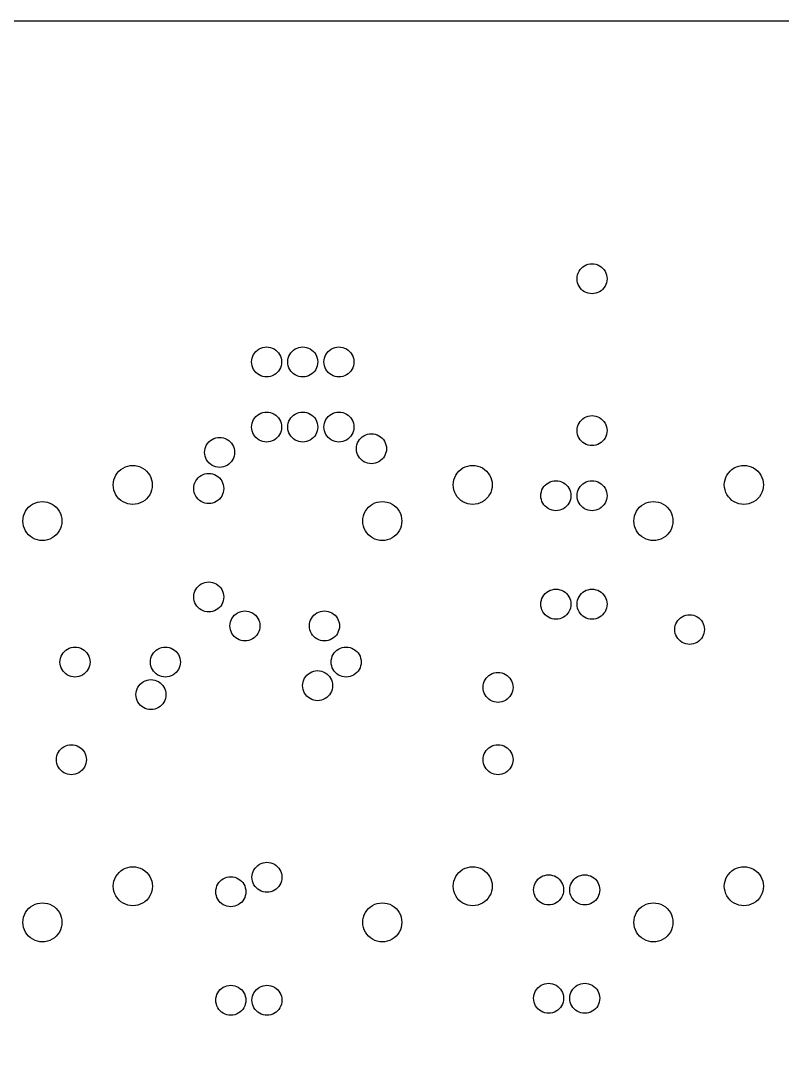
# Model space of a CAD drawing. Extents: x 2867 to 4104, y -2180 to -1756.
# Drawn here: x 3649.6 to 3801.3, y -1962.2 to -1755.8 of the extents above; entities that cross this region are included whole.
import ezdxf

# ---------------------------------------------------------------- set-up
doc = ezdxf.new("R2010")
doc.units = 0
doc.layers.get('0').update_dxf_attribs({"linetype": 'CONTINUOUS'})

msp = doc.modelspace()

# ---------------------------------------------------------------- linework, layer by layer
at = {"color": 7}
for points in [[(2867.184, -1755.8352), (4104.072, -1755.8352), (4104.072, -2179.9152), (2867.184, -2179.9152)], [(3766.356, -1807.2216)], [(3701.556, -1823.7816)], [(3708.756, -1823.7816)], [(3715.956, -1823.7816)], [(3701.556, -1836.7416)], [(3708.756, -1836.7416)], [(3715.956, -1836.7416)], [(3766.356, -1837.4616)], [(3722.436, -1841.0616)], [(3692.196, -1841.7816)], [(3675.8016, -1848.2688)], [(3690.036, -1848.9816)], [(3743.496, -1848.2616)], [(3797.496, -1848.2616)], [(3759.156, -1850.4216)], [(3766.356, -1850.4216)], [(3657.8016, -1855.4688)], [(3725.496, -1855.4616)], [(3779.496, -1855.4616)], [(3690.036, -1870.5816)], [(3759.156, -1872.0216)], [(3766.356, -1872.0216)], [(3697.236, -1876.3416)], [(3713.076, -1876.3416)], [(3785.76, -1877.0616)], [(3663.396, -1883.5416)], [(3681.396, -1883.5416)], [(3717.396, -1883.5416)], [(3711.708, -1888.2432)], [(3747.636, -1888.5816)], [(3678.516, -1890.0216)], [(3662.676, -1902.9816)], [(3747.636, -1902.9816)], [(3701.628, -1926.4032)], [(3675.816, -1928.1816)], [(3694.428, -1929.2832)], [(3743.496, -1928.1816)], [(3757.716, -1928.9016)], [(3764.916, -1928.9016)], [(3797.496, -1928.1816)], [(3657.816, -1935.3816)], [(3725.496, -1935.3816)], [(3779.496, -1935.3816)], [(3757.716, -1950.5016)], [(3764.916, -1950.5016)], [(3694.428, -1950.8832)], [(3701.628, -1950.8832)]]:
    msp.add_lwpolyline(points, close=True, dxfattribs=at)
for points in [[(3760.38, -1807.2216), (3760.38, -1806.15409), (3760.94951, -1805.167671), (3761.874, -1804.633916)], [(3761.874, -1804.633916), (3762.79849, -1804.100161), (3763.93751, -1804.100161), (3764.862, -1804.633916)], [(3764.862, -1804.633916), (3765.78649, -1805.167671), (3766.356, -1806.15409), (3766.356, -1807.2216)], [(3761.874, -1809.809284), (3760.94951, -1809.275529), (3760.38, -1808.28911), (3760.38, -1807.2216)], [(3766.356, -1807.2216), (3766.356, -1808.28911), (3765.78649, -1809.275529), (3764.862, -1809.809284)], [(3764.862, -1809.809284), (3763.93751, -1810.343039), (3762.79849, -1810.343039), (3761.874, -1809.809284)], [(3695.58, -1823.7816), (3695.58, -1822.71409), (3696.14951, -1821.727671), (3697.074, -1821.193916)], [(3697.074, -1821.193916), (3697.99849, -1820.660161), (3699.13751, -1820.660161), (3700.062, -1821.193916)], [(3700.062, -1821.193916), (3700.98649, -1821.727671), (3701.556, -1822.71409), (3701.556, -1823.7816)], [(3702.78, -1823.7816), (3702.78, -1822.71409), (3703.34951, -1821.727671), (3704.274, -1821.193916)], [(3704.274, -1821.193916), (3705.19849, -1820.660161), (3706.33751, -1820.660161), (3707.262, -1821.193916)], [(3707.262, -1821.193916), (3708.18649, -1821.727671), (3708.756, -1822.71409), (3708.756, -1823.7816)], [(3709.98, -1823.7816), (3709.98, -1822.71409), (3710.54951, -1821.727671), (3711.474, -1821.193916)], [(3711.474, -1821.193916), (3712.39849, -1820.660161), (3713.53751, -1820.660161), (3714.462, -1821.193916)], [(3714.462, -1821.193916), (3715.38649, -1821.727671), (3715.956, -1822.71409), (3715.956, -1823.7816)], [(3697.074, -1826.369284), (3696.14951, -1825.835529), (3695.58, -1824.84911), (3695.58, -1823.7816)], [(3701.556, -1823.7816), (3701.556, -1824.84911), (3700.98649, -1825.835529), (3700.062, -1826.369284)], [(3704.274, -1826.369284), (3703.34951, -1825.835529), (3702.78, -1824.84911), (3702.78, -1823.7816)], [(3708.756, -1823.7816), (3708.756, -1824.84911), (3708.18649, -1825.835529), (3707.262, -1826.369284)], [(3711.474, -1826.369284), (3710.54951, -1825.835529), (3709.98, -1824.84911), (3709.98, -1823.7816)], [(3715.956, -1823.7816), (3715.956, -1824.84911), (3715.38649, -1825.835529), (3714.462, -1826.369284)], [(3700.062, -1826.369284), (3699.13751, -1826.903039), (3697.99849, -1826.903039), (3697.074, -1826.369284)], [(3707.262, -1826.369284), (3706.33751, -1826.903039), (3705.19849, -1826.903039), (3704.274, -1826.369284)], [(3714.462, -1826.369284), (3713.53751, -1826.903039), (3712.39849, -1826.903039), (3711.474, -1826.369284)], [(3695.58, -1836.7416), (3695.58, -1835.67409), (3696.14951, -1834.687671), (3697.074, -1834.153916)], [(3697.074, -1834.153916), (3697.99849, -1833.620161), (3699.13751, -1833.620161), (3700.062, -1834.153916)], [(3700.062, -1834.153916), (3700.98649, -1834.687671), (3701.556, -1835.67409), (3701.556, -1836.7416)], [(3702.78, -1836.7416), (3702.78, -1835.67409), (3703.34951, -1834.687671), (3704.274, -1834.153916)], [(3704.274, -1834.153916), (3705.19849, -1833.620161), (3706.33751, -1833.620161), (3707.262, -1834.153916)], [(3707.262, -1834.153916), (3708.18649, -1834.687671), (3708.756, -1835.67409), (3708.756, -1836.7416)], [(3709.98, -1836.7416), (3709.98, -1835.67409), (3710.54951, -1834.687671), (3711.474, -1834.153916)], [(3711.474, -1834.153916), (3712.39849, -1833.620161), (3713.53751, -1833.620161), (3714.462, -1834.153916)], [(3714.462, -1834.153916), (3715.38649, -1834.687671), (3715.956, -1835.67409), (3715.956, -1836.7416)], [(3760.38, -1837.4616), (3760.38, -1836.39409), (3760.94951, -1835.407671), (3761.874, -1834.873916)], [(3761.874, -1834.873916), (3762.79849, -1834.340161), (3763.93751, -1834.340161), (3764.862, -1834.873916)], [(3764.862, -1834.873916), (3765.78649, -1835.407671), (3766.356, -1836.39409), (3766.356, -1837.4616)], [(3697.074, -1839.329284), (3696.14951, -1838.795529), (3695.58, -1837.80911), (3695.58, -1836.7416)], [(3701.556, -1836.7416), (3701.556, -1837.80911), (3700.98649, -1838.795529), (3700.062, -1839.329284)], [(3704.274, -1839.329284), (3703.34951, -1838.795529), (3702.78, -1837.80911), (3702.78, -1836.7416)], [(3708.756, -1836.7416), (3708.756, -1837.80911), (3708.18649, -1838.795529), (3707.262, -1839.329284)], [(3711.474, -1839.329284), (3710.54951, -1838.795529), (3709.98, -1837.80911), (3709.98, -1836.7416)], [(3715.956, -1836.7416), (3715.956, -1837.80911), (3715.38649, -1838.795529), (3714.462, -1839.329284)], [(3687.714, -1839.193916), (3688.63849, -1838.660161), (3689.77751, -1838.660161), (3690.702, -1839.193916)], [(3716.46, -1841.0616), (3716.46, -1839.99409), (3717.02951, -1839.007671), (3717.954, -1838.473916)], [(3717.954, -1838.473916), (3718.87849, -1837.940161), (3720.01751, -1837.940161), (3720.942, -1838.473916)], [(3720.942, -1838.473916), (3721.86649, -1839.007671), (3722.436, -1839.99409), (3722.436, -1841.0616)], [(3761.874, -1840.049284), (3760.94951, -1839.515529), (3760.38, -1838.52911), (3760.38, -1837.4616)], [(3766.356, -1837.4616), (3766.356, -1838.52911), (3765.78649, -1839.515529), (3764.862, -1840.049284)], [(3686.22, -1841.7816), (3686.22, -1840.71409), (3686.78951, -1839.727671), (3687.714, -1839.193916)], [(3690.702, -1839.193916), (3691.62649, -1839.727671), (3692.196, -1840.71409), (3692.196, -1841.7816)], [(3700.062, -1839.329284), (3699.13751, -1839.863039), (3697.99849, -1839.863039), (3697.074, -1839.329284)], [(3707.262, -1839.329284), (3706.33751, -1839.863039), (3705.19849, -1839.863039), (3704.274, -1839.329284)], [(3714.462, -1839.329284), (3713.53751, -1839.863039), (3712.39849, -1839.863039), (3711.474, -1839.329284)], [(3717.954, -1843.649284), (3717.02951, -1843.115529), (3716.46, -1842.12911), (3716.46, -1841.0616)], [(3722.436, -1841.0616), (3722.436, -1842.12911), (3721.86649, -1843.115529), (3720.942, -1843.649284)], [(3764.862, -1840.049284), (3763.93751, -1840.583039), (3762.79849, -1840.583039), (3761.874, -1840.049284)], [(3687.714, -1844.369284), (3686.78951, -1843.835529), (3686.22, -1842.84911), (3686.22, -1841.7816)], [(3692.196, -1841.7816), (3692.196, -1842.84911), (3691.62649, -1843.835529), (3690.702, -1844.369284)], [(3668.0256, -1848.2688), (3668.0256, -1846.879751), (3668.766649, -1845.596218), (3669.9696, -1844.901693)], [(3669.9696, -1844.901693), (3671.172551, -1844.207169), (3672.654649, -1844.207169), (3673.8576, -1844.901693)], [(3673.8576, -1844.901693), (3675.060551, -1845.596218), (3675.8016, -1846.879751), (3675.8016, -1848.2688)], [(3690.702, -1844.369284), (3689.77751, -1844.903039), (3688.63849, -1844.903039), (3687.714, -1844.369284)], [(3720.942, -1843.649284), (3720.01751, -1844.183039), (3718.87849, -1844.183039), (3717.954, -1843.649284)], [(3735.72, -1848.2616), (3735.72, -1846.872551), (3736.461049, -1845.589018), (3737.664, -1844.894493)], [(3737.664, -1844.894493), (3738.866951, -1844.199969), (3740.349049, -1844.199969), (3741.552, -1844.894493)], [(3741.552, -1844.894493), (3742.754951, -1845.589018), (3743.496, -1846.872551), (3743.496, -1848.2616)], [(3789.72, -1848.2616), (3789.72, -1846.872551), (3790.461049, -1845.589018), (3791.664, -1844.894493)], [(3791.664, -1844.894493), (3792.866951, -1844.199969), (3794.349049, -1844.199969), (3795.552, -1844.894493)], [(3795.552, -1844.894493), (3796.754951, -1845.589018), (3797.496, -1846.872551), (3797.496, -1848.2616)], [(3684.06, -1848.9816), (3684.06, -1847.91409), (3684.62951, -1846.927671), (3685.554, -1846.393916)], [(3685.554, -1846.393916), (3686.47849, -1845.860161), (3687.61751, -1845.860161), (3688.542, -1846.393916)], [(3688.542, -1846.393916), (3689.46649, -1846.927671), (3690.036, -1847.91409), (3690.036, -1848.9816)], [(3754.674, -1847.833916), (3755.59849, -1847.300161), (3756.73751, -1847.300161), (3757.662, -1847.833916)], [(3761.874, -1847.833916), (3762.79849, -1847.300161), (3763.93751, -1847.300161), (3764.862, -1847.833916)], [(3669.9696, -1851.635907), (3668.766649, -1850.941382), (3668.0256, -1849.657849), (3668.0256, -1848.2688)], [(3675.8016, -1848.2688), (3675.8016, -1849.657849), (3675.060551, -1850.941382), (3673.8576, -1851.635907)], [(3685.554, -1851.569284), (3684.62951, -1851.035529), (3684.06, -1850.04911), (3684.06, -1848.9816)], [(3690.036, -1848.9816), (3690.036, -1850.04911), (3689.46649, -1851.035529), (3688.542, -1851.569284)], [(3737.664, -1851.628707), (3736.461049, -1850.934182), (3735.72, -1849.650649), (3735.72, -1848.2616)], [(3743.496, -1848.2616), (3743.496, -1849.650649), (3742.754951, -1850.934182), (3741.552, -1851.628707)], [(3753.18, -1850.4216), (3753.18, -1849.35409), (3753.74951, -1848.367671), (3754.674, -1847.833916)], [(3757.662, -1847.833916), (3758.58649, -1848.367671), (3759.156, -1849.35409), (3759.156, -1850.4216)], [(3760.38, -1850.4216), (3760.38, -1849.35409), (3760.94951, -1848.367671), (3761.874, -1847.833916)], [(3764.862, -1847.833916), (3765.78649, -1848.367671), (3766.356, -1849.35409), (3766.356, -1850.4216)], [(3791.664, -1851.628707), (3790.461049, -1850.934182), (3789.72, -1849.650649), (3789.72, -1848.2616)], [(3797.496, -1848.2616), (3797.496, -1849.650649), (3796.754951, -1850.934182), (3795.552, -1851.628707)], [(3651.9696, -1852.101693), (3653.172551, -1851.407169), (3654.654649, -1851.407169), (3655.8576, -1852.101693)], [(3719.664, -1852.094493), (3720.866951, -1851.399969), (3722.349049, -1851.399969), (3723.552, -1852.094493)], [(3754.674, -1853.009284), (3753.74951, -1852.475529), (3753.18, -1851.48911), (3753.18, -1850.4216)], [(3759.156, -1850.4216), (3759.156, -1851.48911), (3758.58649, -1852.475529), (3757.662, -1853.009284)], [(3761.874, -1853.009284), (3760.94951, -1852.475529), (3760.38, -1851.48911), (3760.38, -1850.4216)], [(3766.356, -1850.4216), (3766.356, -1851.48911), (3765.78649, -1852.475529), (3764.862, -1853.009284)], [(3773.664, -1852.094493), (3774.866951, -1851.399969), (3776.349049, -1851.399969), (3777.552, -1852.094493)], [(3650.0256, -1855.4688), (3650.0256, -1854.079751), (3650.766649, -1852.796218), (3651.9696, -1852.101693)], [(3655.8576, -1852.101693), (3657.060551, -1852.796218), (3657.8016, -1854.079751), (3657.8016, -1855.4688)], [(3673.8576, -1851.635907), (3672.654649, -1852.330431), (3671.172551, -1852.330431), (3669.9696, -1851.635907)], [(3688.542, -1851.569284), (3687.61751, -1852.103039), (3686.47849, -1852.103039), (3685.554, -1851.569284)], [(3717.72, -1855.4616), (3717.72, -1854.072551), (3718.461049, -1852.789018), (3719.664, -1852.094493)], [(3723.552, -1852.094493), (3724.754951, -1852.789018), (3725.496, -1854.072551), (3725.496, -1855.4616)], [(3741.552, -1851.628707), (3740.349049, -1852.323231), (3738.866951, -1852.323231), (3737.664, -1851.628707)], [(3757.662, -1853.009284), (3756.73751, -1853.543039), (3755.59849, -1853.543039), (3754.674, -1853.009284)], [(3764.862, -1853.009284), (3763.93751, -1853.543039), (3762.79849, -1853.543039), (3761.874, -1853.009284)], [(3771.72, -1855.4616), (3771.72, -1854.072551), (3772.461049, -1852.789018), (3773.664, -1852.094493)], [(3777.552, -1852.094493), (3778.754951, -1852.789018), (3779.496, -1854.072551), (3779.496, -1855.4616)], [(3795.552, -1851.628707), (3794.349049, -1852.323231), (3792.866951, -1852.323231), (3791.664, -1851.628707)], [(3651.9696, -1858.835907), (3650.766649, -1858.141382), (3650.0256, -1856.857849), (3650.0256, -1855.4688)], [(3657.8016, -1855.4688), (3657.8016, -1856.857849), (3657.060551, -1858.141382), (3655.8576, -1858.835907)], [(3719.664, -1858.828707), (3718.461049, -1858.134182), (3717.72, -1856.850649), (3717.72, -1855.4616)], [(3725.496, -1855.4616), (3725.496, -1856.850649), (3724.754951, -1858.134182), (3723.552, -1858.828707)], [(3773.664, -1858.828707), (3772.461049, -1858.134182), (3771.72, -1856.850649), (3771.72, -1855.4616)], [(3779.496, -1855.4616), (3779.496, -1856.850649), (3778.754951, -1858.134182), (3777.552, -1858.828707)], [(3655.8576, -1858.835907), (3654.654649, -1859.530431), (3653.172551, -1859.530431), (3651.9696, -1858.835907)], [(3723.552, -1858.828707), (3722.349049, -1859.523231), (3720.866951, -1859.523231), (3719.664, -1858.828707)], [(3777.552, -1858.828707), (3776.349049, -1859.523231), (3774.866951, -1859.523231), (3773.664, -1858.828707)], [(3685.554, -1867.993916), (3686.47849, -1867.460161), (3687.61751, -1867.460161), (3688.542, -1867.993916)], [(3684.06, -1870.5816), (3684.06, -1869.51409), (3684.62951, -1868.527671), (3685.554, -1867.993916)], [(3688.542, -1867.993916), (3689.46649, -1868.527671), (3690.036, -1869.51409), (3690.036, -1870.5816)], [(3753.18, -1872.0216), (3753.18, -1870.95409), (3753.74951, -1869.967671), (3754.674, -1869.433916)], [(3754.674, -1869.433916), (3755.59849, -1868.900161), (3756.73751, -1868.900161), (3757.662, -1869.433916)], [(3757.662, -1869.433916), (3758.58649, -1869.967671), (3759.156, -1870.95409), (3759.156, -1872.0216)], [(3760.38, -1872.0216), (3760.38, -1870.95409), (3760.94951, -1869.967671), (3761.874, -1869.433916)], [(3761.874, -1869.433916), (3762.79849, -1868.900161), (3763.93751, -1868.900161), (3764.862, -1869.433916)], [(3764.862, -1869.433916), (3765.78649, -1869.967671), (3766.356, -1870.95409), (3766.356, -1872.0216)], [(3685.554, -1873.169284), (3684.62951, -1872.635529), (3684.06, -1871.64911), (3684.06, -1870.5816)], [(3690.036, -1870.5816), (3690.036, -1871.64911), (3689.46649, -1872.635529), (3688.542, -1873.169284)], [(3754.674, -1874.609284), (3753.74951, -1874.075529), (3753.18, -1873.08911), (3753.18, -1872.0216)], [(3759.156, -1872.0216), (3759.156, -1873.08911), (3758.58649, -1874.075529), (3757.662, -1874.609284)], [(3761.874, -1874.609284), (3760.94951, -1874.075529), (3760.38, -1873.08911), (3760.38, -1872.0216)], [(3766.356, -1872.0216), (3766.356, -1873.08911), (3765.78649, -1874.075529), (3764.862, -1874.609284)], [(3688.542, -1873.169284), (3687.61751, -1873.703039), (3686.47849, -1873.703039), (3685.554, -1873.169284)], [(3691.26, -1876.3416), (3691.26, -1875.27409), (3691.82951, -1874.287671), (3692.754, -1873.753916)], [(3692.754, -1873.753916), (3693.67849, -1873.220161), (3694.81751, -1873.220161), (3695.742, -1873.753916)], [(3695.742, -1873.753916), (3696.66649, -1874.287671), (3697.236, -1875.27409), (3697.236, -1876.3416)], [(3707.1, -1876.3416), (3707.1, -1875.27409), (3707.66951, -1874.287671), (3708.594, -1873.753916)], [(3708.594, -1873.753916), (3709.51849, -1873.220161), (3710.65751, -1873.220161), (3711.582, -1873.753916)], [(3711.582, -1873.753916), (3712.50649, -1874.287671), (3713.076, -1875.27409), (3713.076, -1876.3416)], [(3781.332, -1874.505093), (3782.245352, -1873.977769), (3783.370648, -1873.977769), (3784.284, -1874.505093)], [(3757.662, -1874.609284), (3756.73751, -1875.143039), (3755.59849, -1875.143039), (3754.674, -1874.609284)], [(3764.862, -1874.609284), (3763.93751, -1875.143039), (3762.79849, -1875.143039), (3761.874, -1874.609284)], [(3779.856, -1877.0616), (3779.856, -1876.006952), (3780.418648, -1875.032417), (3781.332, -1874.505093)], [(3784.284, -1874.505093), (3785.197352, -1875.032417), (3785.76, -1876.006952), (3785.76, -1877.0616)], [(3692.754, -1878.929284), (3691.82951, -1878.395529), (3691.26, -1877.40911), (3691.26, -1876.3416)], [(3697.236, -1876.3416), (3697.236, -1877.40911), (3696.66649, -1878.395529), (3695.742, -1878.929284)], [(3708.594, -1878.929284), (3707.66951, -1878.395529), (3707.1, -1877.40911), (3707.1, -1876.3416)], [(3713.076, -1876.3416), (3713.076, -1877.40911), (3712.50649, -1878.395529), (3711.582, -1878.929284)], [(3781.332, -1879.618107), (3780.418648, -1879.090783), (3779.856, -1878.116248), (3779.856, -1877.0616)], [(3785.76, -1877.0616), (3785.76, -1878.116248), (3785.197352, -1879.090783), (3784.284, -1879.618107)], [(3695.742, -1878.929284), (3694.81751, -1879.463039), (3693.67849, -1879.463039), (3692.754, -1878.929284)], [(3711.582, -1878.929284), (3710.65751, -1879.463039), (3709.51849, -1879.463039), (3708.594, -1878.929284)], [(3784.284, -1879.618107), (3783.370648, -1880.145431), (3782.245352, -1880.145431), (3781.332, -1879.618107)], [(3657.42, -1883.5416), (3657.42, -1882.47409), (3657.98951, -1881.487671), (3658.914, -1880.953916)], [(3658.914, -1880.953916), (3659.83849, -1880.420161), (3660.97751, -1880.420161), (3661.902, -1880.953916)], [(3661.902, -1880.953916), (3662.82649, -1881.487671), (3663.396, -1882.47409), (3663.396, -1883.5416)], [(3675.42, -1883.5416), (3675.42, -1882.47409), (3675.98951, -1881.487671), (3676.914, -1880.953916)], [(3676.914, -1880.953916), (3677.83849, -1880.420161), (3678.97751, -1880.420161), (3679.902, -1880.953916)], [(3679.902, -1880.953916), (3680.82649, -1881.487671), (3681.396, -1882.47409), (3681.396, -1883.5416)], [(3711.42, -1883.5416), (3711.42, -1882.47409), (3711.98951, -1881.487671), (3712.914, -1880.953916)], [(3712.914, -1880.953916), (3713.83849, -1880.420161), (3714.97751, -1880.420161), (3715.902, -1880.953916)], [(3715.902, -1880.953916), (3716.82649, -1881.487671), (3717.396, -1882.47409), (3717.396, -1883.5416)], [(3658.914, -1886.129284), (3657.98951, -1885.595529), (3657.42, -1884.60911), (3657.42, -1883.5416)], [(3663.396, -1883.5416), (3663.396, -1884.60911), (3662.82649, -1885.595529), (3661.902, -1886.129284)], [(3676.914, -1886.129284), (3675.98951, -1885.595529), (3675.42, -1884.60911), (3675.42, -1883.5416)], [(3681.396, -1883.5416), (3681.396, -1884.60911), (3680.82649, -1885.595529), (3679.902, -1886.129284)], [(3712.914, -1886.129284), (3711.98951, -1885.595529), (3711.42, -1884.60911), (3711.42, -1883.5416)], [(3717.396, -1883.5416), (3717.396, -1884.60911), (3716.82649, -1885.595529), (3715.902, -1886.129284)], [(3661.902, -1886.129284), (3660.97751, -1886.663039), (3659.83849, -1886.663039), (3658.914, -1886.129284)], [(3679.902, -1886.129284), (3678.97751, -1886.663039), (3677.83849, -1886.663039), (3676.914, -1886.129284)], [(3705.732, -1888.2432), (3705.732, -1887.17569), (3706.30151, -1886.189271), (3707.226, -1885.655516)], [(3707.226, -1885.655516), (3708.15049, -1885.121761), (3709.28951, -1885.121761), (3710.214, -1885.655516)], [(3710.214, -1885.655516), (3711.13849, -1886.189271), (3711.708, -1887.17569), (3711.708, -1888.2432)], [(3715.902, -1886.129284), (3714.97751, -1886.663039), (3713.83849, -1886.663039), (3712.914, -1886.129284)], [(3741.66, -1888.5816), (3741.66, -1887.51409), (3742.22951, -1886.527671), (3743.154, -1885.993916)], [(3743.154, -1885.993916), (3744.07849, -1885.460161), (3745.21751, -1885.460161), (3746.142, -1885.993916)], [(3746.142, -1885.993916), (3747.06649, -1886.527671), (3747.636, -1887.51409), (3747.636, -1888.5816)], [(3672.54, -1890.0216), (3672.54, -1888.95409), (3673.10951, -1887.967671), (3674.034, -1887.433916)], [(3674.034, -1887.433916), (3674.95849, -1886.900161), (3676.09751, -1886.900161), (3677.022, -1887.433916)], [(3677.022, -1887.433916), (3677.94649, -1887.967671), (3678.516, -1888.95409), (3678.516, -1890.0216)], [(3707.226, -1890.830884), (3706.30151, -1890.297129), (3705.732, -1889.31071), (3705.732, -1888.2432)], [(3711.708, -1888.2432), (3711.708, -1889.31071), (3711.13849, -1890.297129), (3710.214, -1890.830884)], [(3743.154, -1891.169284), (3742.22951, -1890.635529), (3741.66, -1889.64911), (3741.66, -1888.5816)], [(3747.636, -1888.5816), (3747.636, -1889.64911), (3747.06649, -1890.635529), (3746.142, -1891.169284)], [(3674.034, -1892.609284), (3673.10951, -1892.075529), (3672.54, -1891.08911), (3672.54, -1890.0216)], [(3678.516, -1890.0216), (3678.516, -1891.08911), (3677.94649, -1892.075529), (3677.022, -1892.609284)], [(3677.022, -1892.609284), (3676.09751, -1893.143039), (3674.95849, -1893.143039), (3674.034, -1892.609284)], [(3710.214, -1890.830884), (3709.28951, -1891.364639), (3708.15049, -1891.364639), (3707.226, -1890.830884)], [(3746.142, -1891.169284), (3745.21751, -1891.703039), (3744.07849, -1891.703039), (3743.154, -1891.169284)], [(3656.7, -1902.9816), (3656.7, -1901.91409), (3657.26951, -1900.927671), (3658.194, -1900.393916)], [(3658.194, -1900.393916), (3659.11849, -1899.860161), (3660.25751, -1899.860161), (3661.182, -1900.393916)], [(3661.182, -1900.393916), (3662.10649, -1900.927671), (3662.676, -1901.91409), (3662.676, -1902.9816)], [(3741.66, -1902.9816), (3741.66, -1901.91409), (3742.22951, -1900.927671), (3743.154, -1900.393916)], [(3743.154, -1900.393916), (3744.07849, -1899.860161), (3745.21751, -1899.860161), (3746.142, -1900.393916)], [(3746.142, -1900.393916), (3747.06649, -1900.927671), (3747.636, -1901.91409), (3747.636, -1902.9816)], [(3658.194, -1905.569284), (3657.26951, -1905.035529), (3656.7, -1904.04911), (3656.7, -1902.9816)], [(3662.676, -1902.9816), (3662.676, -1904.04911), (3662.10649, -1905.035529), (3661.182, -1905.569284)], [(3743.154, -1905.569284), (3742.22951, -1905.035529), (3741.66, -1904.04911), (3741.66, -1902.9816)], [(3747.636, -1902.9816), (3747.636, -1904.04911), (3747.06649, -1905.035529), (3746.142, -1905.569284)], [(3661.182, -1905.569284), (3660.25751, -1906.103039), (3659.11849, -1906.103039), (3658.194, -1905.569284)], [(3746.142, -1905.569284), (3745.21751, -1906.103039), (3744.07849, -1906.103039), (3743.154, -1905.569284)], [(3697.146, -1923.815516), (3698.07049, -1923.281761), (3699.20951, -1923.281761), (3700.134, -1923.815516)], [(3668.04, -1928.1816), (3668.04, -1926.792551), (3668.781049, -1925.509018), (3669.984, -1924.814493)], [(3669.984, -1924.814493), (3671.186951, -1924.119969), (3672.669049, -1924.119969), (3673.872, -1924.814493)], [(3673.872, -1924.814493), (3675.074951, -1925.509018), (3675.816, -1926.792551), (3675.816, -1928.1816)], [(3695.652, -1926.4032), (3695.652, -1925.33569), (3696.22151, -1924.349271), (3697.146, -1923.815516)], [(3700.134, -1923.815516), (3701.05849, -1924.349271), (3701.628, -1925.33569), (3701.628, -1926.4032)], [(3735.72, -1928.1816), (3735.72, -1926.792551), (3736.461049, -1925.509018), (3737.664, -1924.814493)], [(3737.664, -1924.814493), (3738.866951, -1924.119969), (3740.349049, -1924.119969), (3741.552, -1924.814493)], [(3741.552, -1924.814493), (3742.754951, -1925.509018), (3743.496, -1926.792551), (3743.496, -1928.1816)], [(3789.72, -1928.1816), (3789.72, -1926.792551), (3790.461049, -1925.509018), (3791.664, -1924.814493)], [(3791.664, -1924.814493), (3792.866951, -1924.119969), (3794.349049, -1924.119969), (3795.552, -1924.814493)], [(3795.552, -1924.814493), (3796.754951, -1925.509018), (3797.496, -1926.792551), (3797.496, -1928.1816)], [(3688.452, -1929.2832), (3688.452, -1928.21569), (3689.02151, -1927.229271), (3689.946, -1926.695516)], [(3689.946, -1926.695516), (3690.87049, -1926.161761), (3692.00951, -1926.161761), (3692.934, -1926.695516)], [(3692.934, -1926.695516), (3693.85849, -1927.229271), (3694.428, -1928.21569), (3694.428, -1929.2832)], [(3697.146, -1928.990884), (3696.22151, -1928.457129), (3695.652, -1927.47071), (3695.652, -1926.4032)], [(3701.628, -1926.4032), (3701.628, -1927.47071), (3701.05849, -1928.457129), (3700.134, -1928.990884)], [(3751.74, -1928.9016), (3751.74, -1927.83409), (3752.30951, -1926.847671), (3753.234, -1926.313916)], [(3753.234, -1926.313916), (3754.15849, -1925.780161), (3755.29751, -1925.780161), (3756.222, -1926.313916)], [(3756.222, -1926.313916), (3757.14649, -1926.847671), (3757.716, -1927.83409), (3757.716, -1928.9016)], [(3758.94, -1928.9016), (3758.94, -1927.83409), (3759.50951, -1926.847671), (3760.434, -1926.313916)], [(3760.434, -1926.313916), (3761.35849, -1925.780161), (3762.49751, -1925.780161), (3763.422, -1926.313916)], [(3763.422, -1926.313916), (3764.34649, -1926.847671), (3764.916, -1927.83409), (3764.916, -1928.9016)], [(3669.984, -1931.548707), (3668.781049, -1930.854182), (3668.04, -1929.570649), (3668.04, -1928.1816)], [(3675.816, -1928.1816), (3675.816, -1929.570649), (3675.074951, -1930.854182), (3673.872, -1931.548707)], [(3689.946, -1931.870884), (3689.02151, -1931.337129), (3688.452, -1930.35071), (3688.452, -1929.2832)], [(3694.428, -1929.2832), (3694.428, -1930.35071), (3693.85849, -1931.337129), (3692.934, -1931.870884)], [(3700.134, -1928.990884), (3699.20951, -1929.524639), (3698.07049, -1929.524639), (3697.146, -1928.990884)], [(3737.664, -1931.548707), (3736.461049, -1930.854182), (3735.72, -1929.570649), (3735.72, -1928.1816)], [(3743.496, -1928.1816), (3743.496, -1929.570649), (3742.754951, -1930.854182), (3741.552, -1931.548707)], [(3753.234, -1931.489284), (3752.30951, -1930.955529), (3751.74, -1929.96911), (3751.74, -1928.9016)], [(3757.716, -1928.9016), (3757.716, -1929.96911), (3757.14649, -1930.955529), (3756.222, -1931.489284)], [(3760.434, -1931.489284), (3759.50951, -1930.955529), (3758.94, -1929.96911), (3758.94, -1928.9016)], [(3764.916, -1928.9016), (3764.916, -1929.96911), (3764.34649, -1930.955529), (3763.422, -1931.489284)], [(3791.664, -1931.548707), (3790.461049, -1930.854182), (3789.72, -1929.570649), (3789.72, -1928.1816)], [(3797.496, -1928.1816), (3797.496, -1929.570649), (3796.754951, -1930.854182), (3795.552, -1931.548707)], [(3651.984, -1932.014493), (3653.186951, -1931.319969), (3654.669049, -1931.319969), (3655.872, -1932.014493)], [(3673.872, -1931.548707), (3672.669049, -1932.243231), (3671.186951, -1932.243231), (3669.984, -1931.548707)], [(3692.934, -1931.870884), (3692.00951, -1932.404639), (3690.87049, -1932.404639), (3689.946, -1931.870884)], [(3719.664, -1932.014493), (3720.866951, -1931.319969), (3722.349049, -1931.319969), (3723.552, -1932.014493)], [(3741.552, -1931.548707), (3740.349049, -1932.243231), (3738.866951, -1932.243231), (3737.664, -1931.548707)], [(3756.222, -1931.489284), (3755.29751, -1932.023039), (3754.15849, -1932.023039), (3753.234, -1931.489284)], [(3763.422, -1931.489284), (3762.49751, -1932.023039), (3761.35849, -1932.023039), (3760.434, -1931.489284)], [(3773.664, -1932.014493), (3774.866951, -1931.319969), (3776.349049, -1931.319969), (3777.552, -1932.014493)], [(3795.552, -1931.548707), (3794.349049, -1932.243231), (3792.866951, -1932.243231), (3791.664, -1931.548707)], [(3650.04, -1935.3816), (3650.04, -1933.992551), (3650.781049, -1932.709018), (3651.984, -1932.014493)], [(3655.872, -1932.014493), (3657.074951, -1932.709018), (3657.816, -1933.992551), (3657.816, -1935.3816)], [(3717.72, -1935.3816), (3717.72, -1933.992551), (3718.461049, -1932.709018), (3719.664, -1932.014493)], [(3723.552, -1932.014493), (3724.754951, -1932.709018), (3725.496, -1933.992551), (3725.496, -1935.3816)], [(3771.72, -1935.3816), (3771.72, -1933.992551), (3772.461049, -1932.709018), (3773.664, -1932.014493)], [(3777.552, -1932.014493), (3778.754951, -1932.709018), (3779.496, -1933.992551), (3779.496, -1935.3816)], [(3651.984, -1938.748707), (3650.781049, -1938.054182), (3650.04, -1936.770649), (3650.04, -1935.3816)], [(3657.816, -1935.3816), (3657.816, -1936.770649), (3657.074951, -1938.054182), (3655.872, -1938.748707)], [(3719.664, -1938.748707), (3718.461049, -1938.054182), (3717.72, -1936.770649), (3717.72, -1935.3816)], [(3725.496, -1935.3816), (3725.496, -1936.770649), (3724.754951, -1938.054182), (3723.552, -1938.748707)], [(3773.664, -1938.748707), (3772.461049, -1938.054182), (3771.72, -1936.770649), (3771.72, -1935.3816)], [(3779.496, -1935.3816), (3779.496, -1936.770649), (3778.754951, -1938.054182), (3777.552, -1938.748707)], [(3655.872, -1938.748707), (3654.669049, -1939.443231), (3653.186951, -1939.443231), (3651.984, -1938.748707)], [(3723.552, -1938.748707), (3722.349049, -1939.443231), (3720.866951, -1939.443231), (3719.664, -1938.748707)], [(3777.552, -1938.748707), (3776.349049, -1939.443231), (3774.866951, -1939.443231), (3773.664, -1938.748707)], [(3688.452, -1950.8832), (3688.452, -1949.81569), (3689.02151, -1948.829271), (3689.946, -1948.295516)], [(3689.946, -1948.295516), (3690.87049, -1947.761761), (3692.00951, -1947.761761), (3692.934, -1948.295516)], [(3692.934, -1948.295516), (3693.85849, -1948.829271), (3694.428, -1949.81569), (3694.428, -1950.8832)], [(3695.652, -1950.8832), (3695.652, -1949.81569), (3696.22151, -1948.829271), (3697.146, -1948.295516)], [(3697.146, -1948.295516), (3698.07049, -1947.761761), (3699.20951, -1947.761761), (3700.134, -1948.295516)], [(3700.134, -1948.295516), (3701.05849, -1948.829271), (3701.628, -1949.81569), (3701.628, -1950.8832)], [(3751.74, -1950.5016), (3751.74, -1949.43409), (3752.30951, -1948.447671), (3753.234, -1947.913916)], [(3753.234, -1947.913916), (3754.15849, -1947.380161), (3755.29751, -1947.380161), (3756.222, -1947.913916)], [(3756.222, -1947.913916), (3757.14649, -1948.447671), (3757.716, -1949.43409), (3757.716, -1950.5016)], [(3758.94, -1950.5016), (3758.94, -1949.43409), (3759.50951, -1948.447671), (3760.434, -1947.913916)], [(3760.434, -1947.913916), (3761.35849, -1947.380161), (3762.49751, -1947.380161), (3763.422, -1947.913916)], [(3763.422, -1947.913916), (3764.34649, -1948.447671), (3764.916, -1949.43409), (3764.916, -1950.5016)], [(3753.234, -1953.089284), (3752.30951, -1952.555529), (3751.74, -1951.56911), (3751.74, -1950.5016)], [(3757.716, -1950.5016), (3757.716, -1951.56911), (3757.14649, -1952.555529), (3756.222, -1953.089284)], [(3760.434, -1953.089284), (3759.50951, -1952.555529), (3758.94, -1951.56911), (3758.94, -1950.5016)], [(3764.916, -1950.5016), (3764.916, -1951.56911), (3764.34649, -1952.555529), (3763.422, -1953.089284)], [(3689.946, -1953.470884), (3689.02151, -1952.937129), (3688.452, -1951.95071), (3688.452, -1950.8832)], [(3694.428, -1950.8832), (3694.428, -1951.95071), (3693.85849, -1952.937129), (3692.934, -1953.470884)], [(3697.146, -1953.470884), (3696.22151, -1952.937129), (3695.652, -1951.95071), (3695.652, -1950.8832)], [(3701.628, -1950.8832), (3701.628, -1951.95071), (3701.05849, -1952.937129), (3700.134, -1953.470884)], [(3692.934, -1953.470884), (3692.00951, -1954.004639), (3690.87049, -1954.004639), (3689.946, -1953.470884)], [(3700.134, -1953.470884), (3699.20951, -1954.004639), (3698.07049, -1954.004639), (3697.146, -1953.470884)], [(3756.222, -1953.089284), (3755.29751, -1953.623039), (3754.15849, -1953.623039), (3753.234, -1953.089284)], [(3763.422, -1953.089284), (3762.49751, -1953.623039), (3761.35849, -1953.623039), (3760.434, -1953.089284)]]:
    msp.add_open_spline(points, degree=3, dxfattribs=at)

doc.saveas('drawing.dxf')
